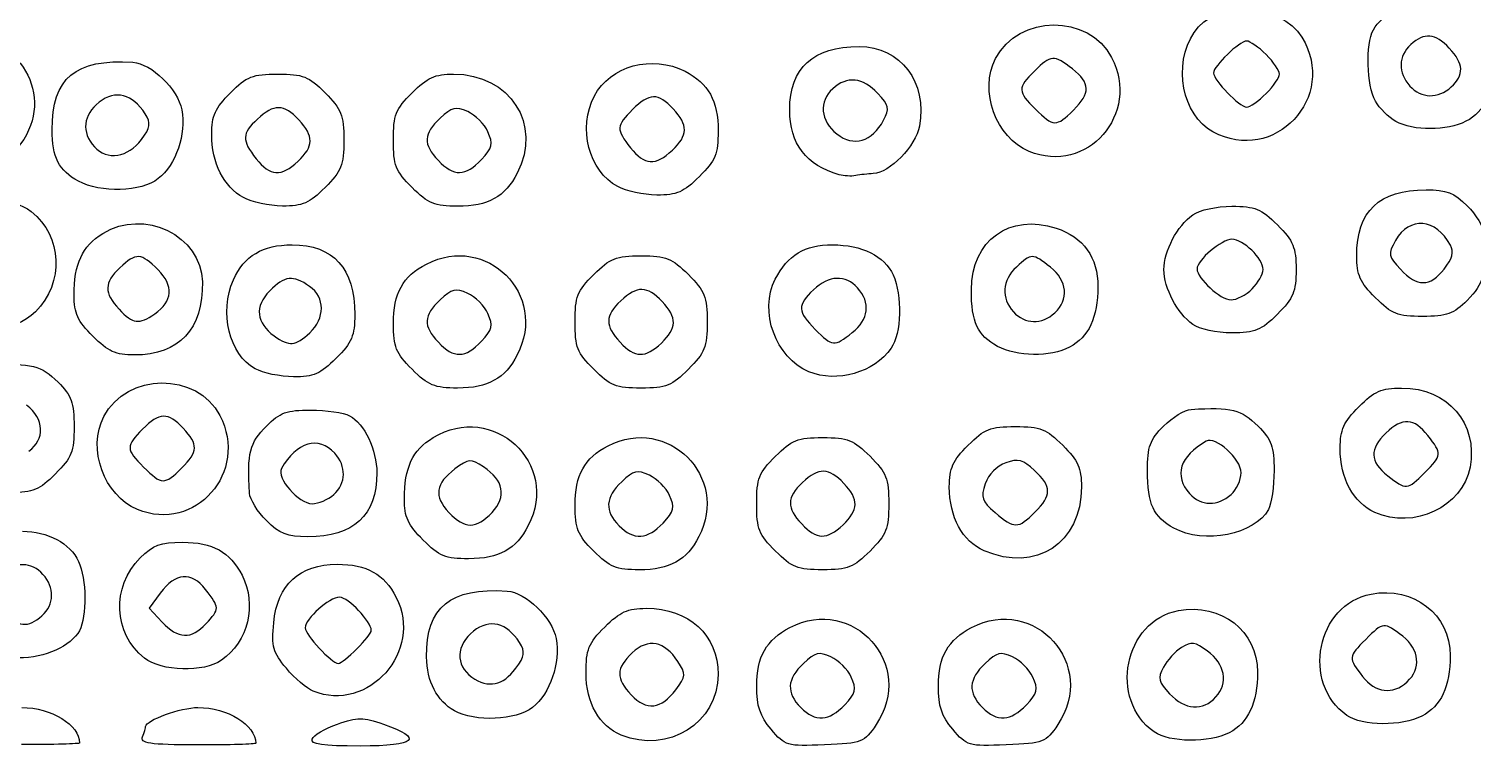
# Model space of a CAD drawing. Extents: x -1 to 2559, y 1 to 1442.
# Drawn here: x 470.5 to 820.1, y 0.7 to 176.3 of the extents above; entities that cross this region are included whole.
import ezdxf

# ---------------------------------------------------------------- set-up
doc = ezdxf.new("R2010")
doc.units = 0
doc.layers.get('0').update_dxf_attribs({"linetype": 'CONTINUOUS'})
doc.layers.add('IMAGE', color=7, linetype='CONTINUOUS')

# ---------------------------------------------------------------- blocks, each defined once
blk = doc.blocks.new('wave')
at = {"layer": 'IMAGE', "color": 7}
for points in [[(-132.71, -1449.34), (-132.71, -1449.34)], [(-87.88, -1447.74), (-87.88, -1447.74)], [(-179.38, -1453.34), (-179.38, -1453.34)], [(-225.36, -1455.8), (-225.36, -1455.8)], [(-405.11, -1460.46), (-405.11, -1460.46)], [(-145.59, -1458.61), (-145.59, -1458.61)], [(-276.52, -1463.05), (-276.52, -1463.05)], [(-190.1, -1463.34), (-190.1, -1463.34)], [(-367.19, -1465.72), (-367.19, -1465.72)], [(-322.78, -1465.3), (-322.78, -1465.3)], [(-420.4, -1470.54), (-420.4, -1470.54)], [(-236.1, -1468.99), (-236.1, -1468.99)], [(-380.42, -1474.53), (-380.42, -1474.53)], [(-339.57, -1472.08), (-339.57, -1472.08)], [(-289.75, -1471.86), (-289.75, -1471.86)], [(-136.1, -1496.62), (-136.1, -1496.62)], [(-106.24, -1498.75), (-106.24, -1498.75)], [(-401.9, -1502.66), (-401.9, -1502.66)], [(-183.88, -1502.41), (-183.88, -1502.41)], [(-150.48, -1505.2), (-150.48, -1505.2)], [(-416.9, -1508.08), (-416.9, -1508.08)], [(-364.35, -1507.23), (-364.35, -1507.23)], [(-322.78, -1509.3), (-322.78, -1509.3)], [(-279.19, -1509.72), (-279.19, -1509.72)], [(-232.95, -1507.19), (-232.95, -1507.19)], [(-197.74, -1510.54), (-197.74, -1510.54)], [(-377.59, -1515.95), (-377.59, -1515.95)], [(-339.57, -1516.08), (-339.57, -1516.08)], [(-295.57, -1516.08), (-295.57, -1516.08)], [(-243.44, -1516.68), (-243.44, -1516.68)], [(-395.38, -1540.01), (-395.38, -1540.01)], [(-94.29, -1541.1), (-94.29, -1541.1)], [(-358.54, -1546.41), (-358.54, -1546.41)], [(-141.21, -1546.41), (-141.21, -1546.41)], [(-406.1, -1550.01), (-406.1, -1550.01)], [(-106.35, -1550.73), (-106.35, -1550.73)], [(-374.87, -1552.72), (-374.87, -1552.72)], [(-278.78, -1553.3), (-278.78, -1553.3)], [(-235.19, -1553.72), (-235.19, -1553.72)], [(-155.07, -1554.54), (-155.07, -1554.54)], [(-336.9, -1557.42), (-336.9, -1557.42)], [(-295.57, -1560.08), (-295.57, -1560.08)], [(-251.57, -1560.08), (-251.57, -1560.08)], [(-201.02, -1560), (-201.02, -1560)], [(-429.21, -1575.74), (-429.21, -1575.74)], [(-389.49, -1577.7), (-389.49, -1577.7)], [(-404.41, -1585.99), (-404.41, -1585.99)], [(-352.95, -1583.77), (-352.95, -1583.77)], [(-314.45, -1588.46), (-314.45, -1588.46)], [(-363.55, -1593.99), (-363.55, -1593.99)], [(-275.7, -1593.69), (-275.7, -1593.69)], [(-98.54, -1591.74), (-98.54, -1591.74)], [(-234.78, -1597.3), (-234.78, -1597.3)], [(-190.78, -1597.3), (-190.78, -1597.3)], [(-144.87, -1595.39), (-144.87, -1595.39)], [(-329.29, -1598.76), (-329.29, -1598.76)], [(-113.15, -1599.87), (-113.15, -1599.87)], [(-159.81, -1603.87), (-159.81, -1603.87)], [(-404.85, -1605.02), (-404.85, -1605.02)], [(-363.78, -1605.62), (-363.78, -1605.62)], [(-288.92, -1604.64), (-288.92, -1604.64)]]:
    blk.add_lwpolyline(points, close=True, dxfattribs=at)
for points in [[(-101.29, -1456.09), (-101.29, -1456.09)], [(-89.56, -1491.81), (-89.56, -1491.81)], [(-320.21, -1550.73), (-320.21, -1550.73)], [(-188.71, -1550.68), (-188.71, -1550.68)], [(-400.55, -1570.27), (-403.27, -1573.92), (-400.12, -1577.27)], [(-252.61, -1603.24), (-252.61, -1603.24)], [(-208.61, -1603.24), (-208.61, -1603.24)]]:
    blk.add_lwpolyline(points, dxfattribs=at)
for points in [[(-150.17, -1434.53), (-145.02, -1426.68), (-129.11, -1427.38), (-124.04, -1435.69)], [(-106.73, -1433.88), (-104.73, -1430.13), (-98.37, -1427.28), (-92.04, -1427.28)], [(-198.23, -1440.86), (-192.7, -1430.16), (-175.6, -1429.99), (-170.13, -1440.57)], [(-447.29, -1436.23), (-432.41, -1436.23), (-425.59, -1452.97), (-436.16, -1463.55)], [(-145.59, -1458.61), (-153.02, -1454.58), (-155.33, -1442.4), (-150.17, -1434.53)], [(-124.04, -1435.69), (-115.22, -1450.16), (-130.75, -1466.68), (-145.59, -1458.61)], [(-137.44, -1436.62), (-139.19, -1436.62), (-145.44, -1442.67), (-145.44, -1444.36)], [(-132.71, -1439.89), (-134.51, -1438.09), (-136.64, -1436.62), (-137.44, -1436.62)], [(-106.24, -1451.14), (-108.36, -1447.31), (-108.64, -1437.45), (-106.73, -1433.88)], [(-88.34, -1438.37), (-91.76, -1434.72), (-94.34, -1434.48), (-97.67, -1437.49)], [(-295.41, -1449.91), (-291.65, -1442.63), (-281.38, -1439.84), (-273.45, -1443.94)], [(-248.1, -1453.28), (-248.1, -1443.11), (-242.44, -1437.95), (-231.27, -1437.95)], [(-231.27, -1437.95), (-221.25, -1437.95), (-214.68, -1446.62), (-216.67, -1457.21)], [(-179.62, -1443.38), (-184.08, -1439.87), (-184.85, -1439.91), (-188.83, -1443.89)], [(-129.44, -1444.62), (-129.44, -1443.82), (-130.91, -1441.69), (-132.71, -1439.89)], [(-97.67, -1437.49), (-100.7, -1440.23), (-100.79, -1444.31), (-97.9, -1447.51)], [(-87.88, -1447.74), (-84.66, -1444.84), (-84.8, -1442.14), (-88.34, -1438.37)], [(-426.77, -1458.12), (-426.77, -1445.56), (-421.15, -1440.86), (-407.21, -1441.76)], [(-407.21, -1441.76), (-402.65, -1442.06), (-396.3, -1448.23), (-395.35, -1453.28)], [(-190.1, -1463.34), (-198.21, -1459.99), (-202.29, -1448.7), (-198.23, -1440.86)], [(-170.13, -1440.57), (-163.04, -1454.28), (-176.08, -1469.14), (-190.1, -1463.34)], [(-179.38, -1453.34), (-175.19, -1449.16), (-175.25, -1446.82), (-179.62, -1443.38)], [(-77.44, -1441.75), (-77.44, -1448.85), (-79.77, -1453.71), (-84.3, -1456.05)], [(-383.57, -1449.15), (-379.58, -1445.16), (-378.21, -1444.62), (-372.1, -1444.62)], [(-372.1, -1444.62), (-366, -1444.62), (-364.63, -1445.16), (-360.64, -1449.15)], [(-339.57, -1449.15), (-335.87, -1445.45), (-334.02, -1444.62), (-329.5, -1444.62)], [(-329.5, -1444.62), (-315.85, -1444.62), (-308.01, -1456.83), (-314.1, -1468.6)], [(-273.45, -1443.94), (-267.73, -1446.9), (-265.44, -1451.04), (-265.44, -1458.38)], [(-226.77, -1449.28), (-230.4, -1445.42), (-234.21, -1445.03), (-237.67, -1448.16)], [(-188.83, -1443.89), (-192.94, -1447.99), (-192.92, -1448.77), (-188.59, -1453.1)], [(-145.44, -1444.36), (-145.44, -1446.12), (-139.14, -1452.62), (-137.44, -1452.62)], [(-132.71, -1449.34), (-130.91, -1447.54), (-129.44, -1445.42), (-129.44, -1444.62)], [(-404.24, -1454.23), (-407.24, -1449.42), (-411.44, -1448.37), (-415.35, -1451.45)], [(-388.1, -1459.22), (-388.1, -1454.7), (-387.27, -1452.85), (-383.57, -1449.15)], [(-360.64, -1449.15), (-356.64, -1453.14), (-356.1, -1454.51), (-356.1, -1460.62)], [(-344.1, -1460.62), (-344.1, -1454.51), (-343.56, -1453.14), (-339.57, -1449.15)], [(-289.75, -1471.86), (-296.82, -1468.03), (-299.47, -1457.75), (-295.41, -1449.91)], [(-276.34, -1453.04), (-280.02, -1449.11), (-282.09, -1449.15), (-286.16, -1453.22)], [(-237.67, -1448.16), (-241.11, -1451.27), (-240.69, -1455.96), (-236.68, -1459.12)], [(-225.36, -1455.8), (-223.85, -1452.98), (-224.01, -1452.22), (-226.77, -1449.28)], [(-137.44, -1452.62), (-136.64, -1452.62), (-134.51, -1451.14), (-132.71, -1449.34)], [(-97.9, -1447.51), (-95.15, -1450.54), (-91.07, -1450.64), (-87.88, -1447.74)], [(-415.35, -1451.45), (-419.3, -1454.56), (-419.74, -1458.66), (-416.51, -1462.24)], [(-405.11, -1460.46), (-402.9, -1457.5), (-402.78, -1456.57), (-404.24, -1454.23)], [(-395.35, -1453.28), (-394.24, -1459.17), (-396.77, -1466.57), (-401.05, -1469.93)], [(-367, -1455.7), (-370.62, -1451.85), (-373.07, -1451.81), (-377.02, -1455.51)], [(-326.1, -1453.71), (-329, -1452.39), (-329.92, -1452.61), (-332.78, -1455.29)], [(-321.2, -1458.61), (-322.04, -1456.76), (-324.25, -1454.55), (-326.1, -1453.71)], [(-286.16, -1453.22), (-290.14, -1457.2), (-290.19, -1457.97), (-286.67, -1462.44)], [(-276.52, -1463.05), (-272.68, -1459.44), (-272.63, -1456.98), (-276.34, -1453.04)], [(-236.1, -1468.99), (-244.12, -1466.7), (-248.1, -1461.49), (-248.1, -1453.28)], [(-188.59, -1453.1), (-184.26, -1457.43), (-183.48, -1457.45), (-179.38, -1453.34)], [(-101.29, -1456.09), (-103.04, -1455.12), (-105.27, -1452.89), (-106.24, -1451.14)], [(-377.02, -1455.51), (-380.81, -1459.08), (-380.87, -1460.62), (-377.34, -1465.1)], [(-367.19, -1465.72), (-363.34, -1462.1), (-363.3, -1459.65), (-367, -1455.7)], [(-332.78, -1455.29), (-336.86, -1459.13), (-336.96, -1461.53), (-333.2, -1465.53)], [(-236.68, -1459.12), (-232.62, -1462.31), (-228.14, -1461), (-225.36, -1455.8)], [(-216.67, -1457.21), (-217.57, -1462.03), (-223.91, -1468.54), (-227.87, -1468.72)], [(-84.3, -1456.05), (-88.86, -1458.41), (-97.07, -1458.43), (-101.29, -1456.09)], [(-420.4, -1470.54), (-425.1, -1467.99), (-426.77, -1464.73), (-426.77, -1458.12)], [(-416.51, -1462.24), (-413.47, -1465.6), (-408.33, -1464.79), (-405.11, -1460.46)], [(-380.42, -1474.53), (-385.18, -1471.95), (-388.1, -1466.12), (-388.1, -1459.22)], [(-356.1, -1460.62), (-356.1, -1466.72), (-356.64, -1468.09), (-360.64, -1472.08)], [(-339.57, -1472.08), (-343.56, -1468.09), (-344.1, -1466.72), (-344.1, -1460.62)], [(-322.78, -1465.3), (-320.09, -1462.43), (-319.88, -1461.51), (-321.2, -1458.61)], [(-265.44, -1458.38), (-265.44, -1464), (-266.05, -1465.5), (-269.97, -1469.42)], [(-286.67, -1462.44), (-283.31, -1466.71), (-280.59, -1466.87), (-276.52, -1463.05)], [(-377.34, -1465.1), (-373.98, -1469.37), (-371.26, -1469.54), (-367.19, -1465.72)], [(-333.2, -1465.53), (-329.48, -1469.49), (-326.67, -1469.43), (-322.78, -1465.3)], [(-401.05, -1469.93), (-405.16, -1473.17), (-414.99, -1473.48), (-420.4, -1470.54)], [(-314.1, -1468.6), (-317.05, -1474.32), (-321.19, -1476.62), (-328.53, -1476.62)], [(-269.97, -1469.42), (-273.77, -1473.21), (-275.45, -1473.94), (-280.3, -1473.9)], [(-232.1, -1469.19), (-233.2, -1469.4), (-235, -1469.31), (-236.1, -1468.99)], [(-227.87, -1468.72), (-229.1, -1468.77), (-231, -1468.99), (-232.1, -1469.19)], [(-370.97, -1476.56), (-374.16, -1476.53), (-378.41, -1475.62), (-380.42, -1474.53)], [(-360.64, -1472.08), (-364.43, -1475.88), (-366.11, -1476.61), (-370.97, -1476.56)], [(-328.53, -1476.62), (-334.15, -1476.62), (-335.65, -1476), (-339.57, -1472.08)], [(-280.3, -1473.9), (-283.49, -1473.87), (-287.75, -1472.95), (-289.75, -1471.86)], [(-110.77, -1488.68), (-110.77, -1477.76), (-105.38, -1472.62), (-93.94, -1472.62)], [(-93.94, -1472.62), (-89.04, -1472.62), (-87.16, -1473.35), (-84, -1476.51)], [(-441.72, -1475.28), (-437.19, -1475.28), (-434.09, -1476.1), (-431.8, -1477.9)], [(-431.8, -1477.9), (-424.25, -1483.84), (-423.77, -1495.15), (-430.77, -1502.15)], [(-414.47, -1483.21), (-404.52, -1476.97), (-390.62, -1483.71), (-390.37, -1494.89)], [(-204.1, -1496.81), (-204.1, -1484.92), (-194.81, -1478.19), (-183.54, -1481.91)], [(-157.44, -1491.95), (-157.44, -1487.44), (-154.23, -1481.32), (-150.48, -1478.7)], [(-150.48, -1478.7), (-148.77, -1477.5), (-144.74, -1476.62), (-141.01, -1476.62)], [(-141.01, -1476.62), (-135.39, -1476.62), (-133.89, -1477.23), (-129.97, -1481.15)], [(-84, -1476.51), (-81.86, -1478.66), (-80.03, -1481.66), (-79.94, -1483.18)], [(-183.54, -1481.91), (-176.95, -1484.09), (-173.44, -1489.01), (-173.44, -1496.07)], [(-129.97, -1481.15), (-126.1, -1485.02), (-125.44, -1486.6), (-125.44, -1491.95)], [(-88.06, -1486.03), (-91.52, -1479.57), (-98.07, -1479), (-101.36, -1484.88)], [(-421.44, -1498.17), (-421.44, -1490.54), (-419.49, -1486.36), (-414.47, -1483.21)], [(-336.09, -1490.61), (-321.53, -1483.08), (-306.57, -1498.04), (-314.1, -1512.6)], [(-141.02, -1484.62), (-143.51, -1484.62), (-149.44, -1489.65), (-149.44, -1491.76)], [(-133.44, -1491.95), (-133.44, -1489.25), (-138.23, -1484.62), (-141.02, -1484.62)], [(-101.36, -1484.88), (-103.24, -1488.24), (-103.17, -1488.69), (-100.17, -1491.88)], [(-79.94, -1483.18), (-79.35, -1492.96), (-79.95, -1495.33), (-84, -1499.39)], [(-401.09, -1491.99), (-405.21, -1487.87), (-406.41, -1487.81), (-410.35, -1491.51)], [(-382.85, -1494.45), (-380.24, -1488.63), (-375.76, -1485.95), (-368.64, -1485.95)], [(-368.64, -1485.95), (-358.59, -1485.95), (-353.44, -1491.67), (-353.44, -1502.81)], [(-295.57, -1493.15), (-291.58, -1489.16), (-290.21, -1488.62), (-284.1, -1488.62)], [(-284.1, -1488.62), (-278, -1488.62), (-276.63, -1489.16), (-272.64, -1493.15)], [(-251.59, -1494.25), (-248.58, -1488.43), (-244.44, -1485.95), (-237.74, -1485.95)], [(-237.74, -1485.95), (-230.59, -1485.95), (-225.12, -1488.66), (-223.03, -1493.25)], [(-184.95, -1491.38), (-189.28, -1487.97), (-189.57, -1487.97), (-193.19, -1491.33)], [(-106.24, -1498.75), (-109.94, -1495.05), (-110.77, -1493.2), (-110.77, -1488.68)], [(-89.56, -1491.81), (-87.59, -1489.3), (-87.17, -1487.69), (-88.06, -1486.03)], [(-410.35, -1491.51), (-414.2, -1495.13), (-414.24, -1497.59), (-410.54, -1501.53)], [(-401.9, -1502.66), (-397.53, -1499.59), (-397.24, -1495.84), (-401.09, -1491.99)], [(-344.1, -1505.05), (-344.1, -1497.7), (-341.81, -1493.57), (-336.09, -1490.61)], [(-193.19, -1491.33), (-196.66, -1494.57), (-196.94, -1498.82), (-193.9, -1502.18)], [(-183.88, -1502.41), (-180.4, -1499.26), (-180.85, -1494.6), (-184.95, -1491.38)], [(-150.48, -1505.2), (-154.23, -1502.58), (-157.44, -1496.46), (-157.44, -1491.95)], [(-149.44, -1491.76), (-149.44, -1494.09), (-143.75, -1499.28), (-141.2, -1499.28)], [(-136.1, -1496.62), (-134.64, -1495.15), (-133.44, -1493.05), (-133.44, -1491.95)], [(-125.44, -1491.95), (-125.44, -1497.3), (-126.1, -1498.88), (-129.97, -1502.75)], [(-100.17, -1491.88), (-96.1, -1496.21), (-93.01, -1496.19), (-89.56, -1491.81)], [(-390.37, -1494.89), (-390.12, -1506.32), (-395.97, -1512.62), (-406.84, -1512.62)], [(-377.59, -1515.95), (-383.84, -1512.55), (-386.35, -1502.28), (-382.85, -1494.45)], [(-364.4, -1496.02), (-368.45, -1493.19), (-370.35, -1493.41), (-374.08, -1497.14)], [(-364.35, -1507.23), (-360.59, -1503.73), (-360.61, -1498.68), (-364.4, -1496.02)], [(-300.1, -1504.62), (-300.1, -1498.51), (-299.56, -1497.14), (-295.57, -1493.15)], [(-279, -1499.7), (-282.62, -1495.85), (-285.07, -1495.81), (-289.02, -1499.51)], [(-272.64, -1493.15), (-268.64, -1497.14), (-268.1, -1498.51), (-268.1, -1504.62)], [(-243.44, -1516.68), (-251.51, -1513.34), (-255.62, -1502.04), (-251.59, -1494.25)], [(-231.64, -1496.39), (-234.59, -1493.14), (-238.58, -1493.31), (-242.35, -1496.85)], [(-223.03, -1493.25), (-220.79, -1498.16), (-221.05, -1507.47), (-223.52, -1510.99)], [(-173.44, -1496.07), (-173.44, -1503.5), (-175.7, -1508.34), (-180.3, -1510.72)], [(-416.9, -1508.08), (-420.56, -1504.43), (-421.44, -1502.51), (-421.44, -1498.17)], [(-374.08, -1497.14), (-377.76, -1500.81), (-377.34, -1504.93), (-372.97, -1507.99)], [(-332.78, -1499.29), (-336.86, -1503.13), (-336.96, -1505.53), (-333.2, -1509.53)], [(-326.1, -1497.71), (-329, -1496.39), (-329.92, -1496.61), (-332.78, -1499.29)], [(-321.2, -1502.61), (-322.04, -1500.76), (-324.25, -1498.55), (-326.1, -1497.71)], [(-289.02, -1499.51), (-292.86, -1503.13), (-292.91, -1505.59), (-289.2, -1509.53)], [(-279.19, -1509.72), (-275.34, -1506.1), (-275.3, -1503.65), (-279, -1499.7)], [(-242.35, -1496.85), (-246.3, -1500.56), (-246.23, -1502.12), (-241.92, -1506.43)], [(-232.95, -1507.19), (-228.93, -1504.03), (-228.44, -1499.93), (-231.64, -1496.39)], [(-197.74, -1510.54), (-202.63, -1507.88), (-204.1, -1504.71), (-204.1, -1496.81)], [(-141.2, -1499.28), (-139.87, -1499.28), (-137.57, -1498.08), (-136.1, -1496.62)], [(-94.8, -1503.28), (-100.87, -1503.28), (-102.25, -1502.74), (-106.24, -1498.75)], [(-84, -1499.39), (-87.3, -1502.69), (-88.95, -1503.28), (-94.8, -1503.28)], [(-430.77, -1502.15), (-436.02, -1507.4), (-445.96, -1507.58), (-451.96, -1502.54)], [(-410.54, -1501.53), (-407.15, -1505.13), (-405.71, -1505.32), (-401.9, -1502.66)], [(-353.44, -1502.81), (-353.44, -1507.94), (-354.14, -1509.59), (-357.97, -1513.42)], [(-322.78, -1509.3), (-320.09, -1506.43), (-319.88, -1505.51), (-321.2, -1502.61)], [(-193.9, -1502.18), (-191.15, -1505.21), (-187.07, -1505.3), (-183.88, -1502.41)], [(-129.97, -1502.75), (-133.89, -1506.67), (-135.39, -1507.28), (-141.01, -1507.28)], [(-339.57, -1516.08), (-343.49, -1512.17), (-344.1, -1510.66), (-344.1, -1505.05)], [(-295.57, -1516.08), (-299.56, -1512.09), (-300.1, -1510.72), (-300.1, -1504.62)], [(-268.1, -1504.62), (-268.1, -1510.72), (-268.64, -1512.09), (-272.64, -1516.08)], [(-241.92, -1506.43), (-237.69, -1510.67), (-237.4, -1510.69), (-232.95, -1507.19)], [(-141.01, -1507.28), (-144.74, -1507.28), (-148.77, -1506.4), (-150.48, -1505.2)], [(-406.84, -1512.62), (-411.35, -1512.62), (-413.2, -1511.78), (-416.9, -1508.08)], [(-372.97, -1507.99), (-369.26, -1510.59), (-367.83, -1510.47), (-364.35, -1507.23)], [(-333.2, -1509.53), (-329.48, -1513.49), (-326.67, -1513.43), (-322.78, -1509.3)], [(-289.2, -1509.53), (-285.59, -1513.38), (-283.13, -1513.42), (-279.19, -1509.72)], [(-357.97, -1513.42), (-361.77, -1517.21), (-363.45, -1517.94), (-368.3, -1517.9)], [(-314.1, -1512.6), (-317.05, -1518.32), (-321.19, -1520.62), (-328.53, -1520.62)], [(-223.52, -1510.99), (-227.64, -1516.87), (-236.71, -1519.46), (-243.44, -1516.68)], [(-180.3, -1510.72), (-185, -1513.15), (-193.08, -1513.06), (-197.74, -1510.54)], [(-441.54, -1515.12), (-431.76, -1514.53), (-429.39, -1515.12), (-425.33, -1519.18)], [(-414.23, -1527.52), (-408.7, -1516.82), (-391.6, -1516.65), (-386.13, -1527.24)], [(-368.3, -1517.9), (-371.49, -1517.87), (-375.67, -1516.99), (-377.59, -1515.95)], [(-328.53, -1520.62), (-334.15, -1520.62), (-335.65, -1520), (-339.57, -1516.08)], [(-284.1, -1520.62), (-290.21, -1520.62), (-291.58, -1520.08), (-295.57, -1516.08)], [(-272.64, -1516.08), (-276.63, -1520.08), (-278, -1520.62), (-284.1, -1520.62)], [(-425.33, -1519.18), (-422.03, -1522.48), (-421.44, -1524.13), (-421.44, -1529.98)], [(-110.24, -1525.15), (-106.47, -1521.38), (-104.73, -1520.62), (-99.9, -1520.62)], [(-99.9, -1520.62), (-88.7, -1520.63), (-81.33, -1529.16), (-83.32, -1539.8)], [(-334.47, -1532.62), (-319.99, -1523.79), (-303.65, -1538.9), (-311.43, -1553.93)], [(-432.4, -1535.87), (-428.39, -1533.07), (-428.63, -1528.11), (-432.93, -1524.73)], [(-406.1, -1550.01), (-414.21, -1546.66), (-418.29, -1535.37), (-414.23, -1527.52)], [(-386.13, -1527.24), (-379.04, -1540.94), (-392.08, -1555.81), (-406.1, -1550.01)], [(-395, -1530.37), (-398.69, -1526.44), (-400.76, -1526.48), (-404.83, -1530.56)], [(-374.87, -1529.85), (-371.58, -1526.55), (-369.92, -1525.95), (-364.12, -1525.95)], [(-364.12, -1525.95), (-360.35, -1525.95), (-356.11, -1526.57), (-354.7, -1527.32)], [(-354.7, -1527.32), (-351.14, -1529.23), (-348.1, -1535.59), (-348.1, -1541.15)], [(-292.09, -1534.61), (-277.64, -1527.14), (-262.62, -1542.15), (-270.1, -1556.6)], [(-157.54, -1529.85), (-155.4, -1527.7), (-152.4, -1525.87), (-150.87, -1525.78)], [(-150.87, -1525.78), (-141.09, -1525.19), (-138.73, -1525.78), (-134.67, -1529.85)], [(-114.77, -1535.22), (-114.77, -1530.7), (-113.94, -1528.85), (-110.24, -1525.15)], [(-421.44, -1529.98), (-421.44, -1536.05), (-421.98, -1537.43), (-425.97, -1541.42)], [(-404.83, -1530.56), (-408.94, -1534.66), (-408.92, -1535.44), (-404.59, -1539.77)], [(-395.38, -1540.01), (-391.35, -1535.99), (-391.29, -1534.32), (-395, -1530.37)], [(-378.94, -1546.05), (-379.53, -1536.27), (-378.93, -1533.91), (-374.87, -1529.85)], [(-204.9, -1534.48), (-200.91, -1530.49), (-199.54, -1529.95), (-193.44, -1529.95)], [(-193.44, -1529.95), (-187.33, -1529.95), (-185.96, -1530.49), (-181.97, -1534.48)], [(-161.44, -1540.6), (-161.44, -1534.8), (-160.84, -1533.14), (-157.54, -1529.85)], [(-134.67, -1529.85), (-131.37, -1533.14), (-130.77, -1534.8), (-130.77, -1540.6)], [(-93.53, -1532.13), (-96.89, -1527.86), (-99.62, -1527.69), (-103.68, -1531.51)], [(-358.31, -1536.39), (-362.18, -1532.11), (-367.58, -1533.68), (-371.22, -1540.13)], [(-341.44, -1547.5), (-341.44, -1539.85), (-339.48, -1535.68), (-334.47, -1532.62)], [(-300.1, -1549.05), (-300.1, -1541.7), (-297.81, -1537.57), (-292.09, -1534.61)], [(-251.57, -1537.15), (-247.58, -1533.16), (-246.21, -1532.62), (-240.1, -1532.62)], [(-240.1, -1532.62), (-234, -1532.62), (-232.63, -1533.16), (-228.64, -1537.15)], [(-209.44, -1544.55), (-209.44, -1540.03), (-208.6, -1538.18), (-204.9, -1534.48)], [(-181.97, -1534.48), (-178.27, -1538.18), (-177.44, -1540.03), (-177.44, -1544.55)], [(-147.26, -1533.5), (-153.62, -1537.09), (-155.12, -1541.88), (-151.23, -1546.18)], [(-138.77, -1541.17), (-138.77, -1537.76), (-144.93, -1532.19), (-147.26, -1533.5)], [(-103.68, -1531.51), (-107.72, -1535.3), (-107.59, -1538.45), (-103.26, -1541.85)], [(-94.29, -1541.1), (-90.05, -1536.87), (-90.03, -1536.58), (-93.53, -1532.13)], [(-358.54, -1546.41), (-355.51, -1543.67), (-355.42, -1539.59), (-358.31, -1536.39)], [(-322.28, -1539.71), (-325.38, -1537.68), (-325.81, -1537.71), (-329.18, -1540.22)], [(-256.1, -1548.62), (-256.1, -1542.51), (-255.56, -1541.14), (-251.57, -1537.15)], [(-228.64, -1537.15), (-224.64, -1541.14), (-224.1, -1542.51), (-224.1, -1548.62)], [(-188.79, -1540.6), (-191.58, -1537.98), (-192.75, -1537.66), (-195.77, -1538.72)], [(-106.35, -1550.73), (-111.59, -1548.37), (-114.77, -1542.51), (-114.77, -1535.22)], [(-425.97, -1541.42), (-429.84, -1545.29), (-431.42, -1545.95), (-436.77, -1545.95)], [(-404.59, -1539.77), (-400.26, -1544.09), (-399.48, -1544.12), (-395.38, -1540.01)], [(-371.22, -1540.13), (-372.48, -1542.37), (-367.01, -1548.62), (-363.78, -1548.62)], [(-348.1, -1541.15), (-348.1, -1551.4), (-353.74, -1556.62), (-364.81, -1556.62)], [(-329.18, -1540.22), (-333.91, -1543.75), (-334.34, -1546.81), (-330.66, -1550.73)], [(-320.21, -1550.73), (-316.6, -1546.89), (-317.34, -1542.94), (-322.28, -1539.71)], [(-282.1, -1541.71), (-285, -1540.39), (-285.92, -1540.61), (-288.78, -1543.29)], [(-235, -1543.7), (-238.62, -1539.85), (-241.07, -1539.81), (-245.02, -1543.51)], [(-195.77, -1538.72), (-197.91, -1539.48), (-199.93, -1541.54), (-200.72, -1543.78)], [(-188.71, -1550.68), (-184.58, -1546.54), (-184.59, -1544.54), (-188.79, -1540.6)], [(-155.07, -1554.54), (-159.99, -1551.87), (-161.44, -1548.71), (-161.44, -1540.6)], [(-141.21, -1546.41), (-139.87, -1545.2), (-138.77, -1542.84), (-138.77, -1541.17)], [(-130.77, -1540.6), (-130.77, -1544.37), (-131.39, -1548.61), (-132.14, -1550.02)], [(-83.32, -1539.8), (-85.11, -1549.36), (-96.95, -1554.98), (-106.35, -1550.73)], [(-103.26, -1541.85), (-98.8, -1545.36), (-98.52, -1545.33), (-94.29, -1541.1)], [(-288.78, -1543.29), (-292.8, -1547.07), (-293, -1550.38), (-289.44, -1553.95)], [(-277.2, -1546.61), (-278.04, -1544.76), (-280.25, -1542.55), (-282.1, -1541.71)], [(-245.02, -1543.51), (-248.86, -1547.13), (-248.91, -1549.59), (-245.2, -1553.53)], [(-235.19, -1553.72), (-231.34, -1550.1), (-231.3, -1547.65), (-235, -1543.7)], [(-201.02, -1560), (-206.24, -1557.72), (-209.44, -1551.87), (-209.44, -1544.55)], [(-200.72, -1543.78), (-201.89, -1547.1), (-201.6, -1547.95), (-198.34, -1550.75)], [(-177.44, -1544.55), (-177.44, -1558.2), (-188.5, -1565.44), (-201.02, -1560)], [(-374.87, -1552.72), (-377.02, -1550.57), (-378.85, -1547.57), (-378.94, -1546.05)], [(-363.78, -1548.62), (-362.24, -1548.62), (-359.88, -1547.62), (-358.54, -1546.41)], [(-336.9, -1557.42), (-340.56, -1553.76), (-341.44, -1551.84), (-341.44, -1547.5)], [(-278.78, -1553.3), (-276.09, -1550.43), (-275.88, -1549.51), (-277.2, -1546.61)], [(-251.57, -1560.08), (-255.56, -1556.09), (-256.1, -1554.72), (-256.1, -1548.62)], [(-224.1, -1548.62), (-224.1, -1554.72), (-224.64, -1556.09), (-228.64, -1560.08)], [(-151.23, -1546.18), (-148.49, -1549.21), (-144.41, -1549.3), (-141.21, -1546.41)], [(-330.66, -1550.73), (-326.84, -1554.8), (-324.03, -1554.8), (-320.21, -1550.73)], [(-295.57, -1560.08), (-299.49, -1556.17), (-300.1, -1554.66), (-300.1, -1549.05)], [(-198.34, -1550.75), (-193.7, -1554.74), (-192.77, -1554.74), (-188.71, -1550.68)], [(-132.14, -1550.02), (-135.39, -1556.09), (-147.74, -1558.52), (-155.07, -1554.54)], [(-433.97, -1555.28), (-427.85, -1555.28), (-422.34, -1558.23), (-420.36, -1562.58)], [(-364.81, -1556.62), (-369.85, -1556.62), (-371.69, -1555.9), (-374.87, -1552.72)], [(-311.43, -1553.93), (-314.39, -1559.65), (-318.52, -1561.95), (-325.87, -1561.95)], [(-289.44, -1553.95), (-285.87, -1557.51), (-282.55, -1557.31), (-278.78, -1553.3)], [(-245.2, -1553.53), (-241.59, -1557.38), (-239.13, -1557.42), (-235.19, -1553.72)], [(-405.44, -1561.75), (-402.31, -1558.62), (-400.51, -1557.95), (-395.17, -1557.95)], [(-395.17, -1557.95), (-387.86, -1557.95), (-383.72, -1560.25), (-380.76, -1565.96)], [(-325.87, -1561.95), (-331.48, -1561.95), (-332.99, -1561.33), (-336.9, -1557.42)], [(-270.1, -1556.6), (-273.05, -1562.32), (-277.19, -1564.62), (-284.53, -1564.62)], [(-428.98, -1565.72), (-431.72, -1562.69), (-435.8, -1562.59), (-439, -1565.49)], [(-420.36, -1562.58), (-418.41, -1566.87), (-418.29, -1575.89), (-420.14, -1579.36)], [(-404.41, -1585.99), (-411.96, -1580.06), (-412.44, -1568.75), (-405.44, -1561.75)], [(-284.53, -1564.62), (-290.15, -1564.62), (-291.65, -1564), (-295.57, -1560.08)], [(-240.1, -1564.62), (-246.21, -1564.62), (-247.58, -1564.08), (-251.57, -1560.08)], [(-228.64, -1560.08), (-232.63, -1564.08), (-234, -1564.62), (-240.1, -1564.62)], [(-429.21, -1575.74), (-426.18, -1573), (-426.08, -1568.92), (-428.98, -1565.72)], [(-389.59, -1569.39), (-393.06, -1564.98), (-396.84, -1565.28), (-400.55, -1570.27)], [(-380.76, -1565.96), (-377.1, -1573.04), (-379.27, -1582.01), (-385.73, -1586.53)], [(-373.08, -1577.42), (-372.2, -1568.24), (-366.81, -1563.28), (-357.71, -1563.28)], [(-357.71, -1563.28), (-350.53, -1563.28), (-346.36, -1565.62), (-343.43, -1571.3)], [(-389.49, -1577.7), (-386.12, -1574.08), (-386.12, -1573.8), (-389.59, -1569.39)], [(-336.06, -1585.7), (-336.17, -1573.64), (-330.33, -1568.87), (-316.54, -1569.76)], [(-107.29, -1570.5), (-96.95, -1568.56), (-88.1, -1575.43), (-88.1, -1585.4)], [(-357.11, -1571.28), (-359.67, -1571.28), (-365.44, -1576.4), (-365.44, -1578.67)], [(-343.43, -1571.3), (-336.73, -1584.25), (-350.17, -1599.4), (-363.55, -1593.99)], [(-349.44, -1579.28), (-349.44, -1577.17), (-355.09, -1571.28), (-357.11, -1571.28)], [(-316.54, -1569.76), (-311.99, -1570.06), (-305.63, -1576.23), (-304.68, -1581.28)], [(-248.09, -1578.61), (-232.68, -1570.64), (-217.47, -1587.69), (-227.15, -1602.09)], [(-204.09, -1578.61), (-188.68, -1570.64), (-173.47, -1587.69), (-183.15, -1602.09)], [(-153.96, -1574.5), (-143.61, -1572.56), (-134.77, -1579.43), (-134.77, -1589.4)], [(-113.15, -1599.87), (-124.26, -1592.09), (-120.44, -1572.97), (-107.29, -1570.5)], [(-438.54, -1574.86), (-435.11, -1578.51), (-432.54, -1578.76), (-429.21, -1575.74)], [(-313.57, -1582.23), (-316.57, -1577.42), (-320.77, -1576.37), (-324.68, -1579.45)], [(-292.9, -1578.48), (-289.2, -1574.78), (-287.35, -1573.95), (-282.84, -1573.95)], [(-282.84, -1573.95), (-272.49, -1573.95), (-265.44, -1580.43), (-265.44, -1589.95)], [(-159.81, -1603.87), (-170.92, -1596.09), (-167.11, -1576.97), (-153.96, -1574.5)], [(-420.14, -1579.36), (-422.15, -1583.1), (-428.5, -1585.95), (-434.84, -1585.95)], [(-400.12, -1577.27), (-396.25, -1581.39), (-393.05, -1581.52), (-389.49, -1577.7)], [(-370.02, -1588.47), (-373.26, -1584.62), (-373.64, -1583.25), (-373.08, -1577.42)], [(-365.44, -1578.67), (-365.44, -1580.38), (-359.03, -1587.28), (-357.44, -1587.28)], [(-352.95, -1583.77), (-351.02, -1581.83), (-349.44, -1579.81), (-349.44, -1579.28)], [(-324.68, -1579.45), (-328.93, -1582.79), (-329.12, -1587.75), (-325.1, -1590.58)], [(-297.44, -1589.63), (-297.44, -1583.88), (-296.84, -1582.42), (-292.9, -1578.48)], [(-256.1, -1592.81), (-256.1, -1585.71), (-253.74, -1581.53), (-248.09, -1578.61)], [(-212.1, -1592.81), (-212.1, -1585.71), (-209.74, -1581.53), (-204.09, -1578.61)], [(-99.62, -1580.71), (-104.07, -1577.21), (-104.36, -1577.23), (-108.59, -1581.46)], [(-314.45, -1588.46), (-312.24, -1585.5), (-312.11, -1584.57), (-313.57, -1582.23)], [(-304.68, -1581.28), (-303.58, -1587.17), (-306.11, -1594.57), (-310.38, -1597.93)], [(-275.2, -1586.79), (-278.43, -1581.86), (-282.38, -1581.11), (-286.22, -1584.72)], [(-153.17, -1583.43), (-154.7, -1584.38), (-156.68, -1586.54), (-157.58, -1588.22)], [(-146.92, -1584.29), (-149.9, -1582.08), (-150.81, -1581.95), (-153.17, -1583.43)], [(-108.59, -1581.46), (-112.82, -1585.7), (-112.84, -1585.98), (-109.34, -1590.44)], [(-98.54, -1591.74), (-95.07, -1588.6), (-95.52, -1583.94), (-99.62, -1580.71)], [(-385.73, -1586.53), (-390, -1589.53), (-400.29, -1589.23), (-404.41, -1585.99)], [(-357.44, -1587.28), (-356.9, -1587.28), (-354.89, -1585.7), (-352.95, -1583.77)], [(-329.29, -1598.76), (-333.55, -1596.39), (-336, -1591.67), (-336.06, -1585.7)], [(-286.22, -1584.72), (-290.21, -1588.47), (-290.27, -1590.89), (-286.49, -1594.92)], [(-275.7, -1593.69), (-273.2, -1590.33), (-273.17, -1589.89), (-275.2, -1586.79)], [(-238.1, -1585.71), (-241, -1584.39), (-241.92, -1584.61), (-244.78, -1587.3)], [(-233.2, -1590.61), (-234.04, -1588.76), (-236.25, -1586.56), (-238.1, -1585.71)], [(-194.1, -1585.71), (-197, -1584.39), (-197.92, -1584.61), (-200.78, -1587.3)], [(-189.2, -1590.61), (-190.04, -1588.76), (-192.25, -1586.56), (-194.1, -1585.71)], [(-144.87, -1595.39), (-141.8, -1592), (-142.63, -1587.48), (-146.92, -1584.29)], [(-88.1, -1585.4), (-88.1, -1592.83), (-90.37, -1597.67), (-94.96, -1600.05)], [(-363.55, -1593.99), (-365.07, -1593.37), (-367.99, -1590.89), (-370.02, -1588.47)], [(-325.1, -1590.58), (-321.11, -1593.4), (-317.6, -1592.7), (-314.45, -1588.46)], [(-288.92, -1604.64), (-294.18, -1602.51), (-297.44, -1596.78), (-297.44, -1589.63)], [(-265.44, -1589.95), (-265.44, -1601.67), (-277.54, -1609.24), (-288.92, -1604.64)], [(-244.78, -1587.3), (-248.8, -1591.07), (-249, -1594.39), (-245.44, -1597.95)], [(-234.78, -1597.3), (-232.09, -1594.44), (-231.88, -1593.51), (-233.2, -1590.61)], [(-200.78, -1587.3), (-204.8, -1591.07), (-205, -1594.39), (-201.44, -1597.95)], [(-190.78, -1597.3), (-188.09, -1594.44), (-187.88, -1593.51), (-189.2, -1590.61)], [(-157.58, -1588.22), (-159.01, -1590.89), (-158.81, -1591.73), (-156.1, -1594.62)], [(-134.77, -1589.4), (-134.77, -1596.83), (-137.04, -1601.67), (-141.63, -1604.05)], [(-109.34, -1590.44), (-106.18, -1594.45), (-102.08, -1594.95), (-98.54, -1591.74)], [(-286.49, -1594.92), (-282.84, -1598.8), (-279.19, -1598.39), (-275.7, -1593.69)], [(-252.61, -1603.24), (-255.29, -1600.04), (-256.1, -1597.63), (-256.1, -1592.81)], [(-208.61, -1603.24), (-211.29, -1600.04), (-212.1, -1597.63), (-212.1, -1592.81)], [(-245.44, -1597.95), (-241.87, -1601.52), (-238.55, -1601.31), (-234.78, -1597.3)], [(-201.44, -1597.95), (-197.87, -1601.52), (-194.55, -1601.31), (-190.78, -1597.3)], [(-156.1, -1594.62), (-152.36, -1598.6), (-148.04, -1598.89), (-144.87, -1595.39)], [(-434.1, -1597.95), (-427.01, -1597.95), (-420.1, -1602.19), (-420.1, -1606.56)], [(-404.1, -1602.54), (-404.1, -1601.03), (-395.6, -1597.95), (-391.44, -1597.95)], [(-391.44, -1597.95), (-384.3, -1597.95), (-377.44, -1602.2), (-377.44, -1606.61)], [(-357.67, -1601.99), (-352.77, -1600.27), (-351.43, -1600.27), (-346.53, -1601.99)], [(-310.38, -1597.93), (-314.38, -1601.08), (-324.32, -1601.51), (-329.29, -1598.76)], [(-94.96, -1600.05), (-99.83, -1602.56), (-109.44, -1602.47), (-113.15, -1599.87)], [(-404.85, -1605.02), (-404.44, -1603.95), (-404.1, -1602.83), (-404.1, -1602.54)], [(-363.78, -1605.62), (-363.49, -1604.7), (-360.74, -1603.07), (-357.67, -1601.99)], [(-346.53, -1601.99), (-336.61, -1605.48), (-338.5, -1607.29), (-352.1, -1607.29)], [(-239.65, -1607), (-248.8, -1607.38), (-249.22, -1607.26), (-252.61, -1603.24)], [(-227.15, -1602.09), (-230.08, -1606.44), (-230.56, -1606.63), (-239.65, -1607)], [(-195.65, -1607), (-204.8, -1607.38), (-205.22, -1607.26), (-208.61, -1603.24)], [(-183.15, -1602.09), (-186.08, -1606.44), (-186.56, -1606.63), (-195.65, -1607)], [(-141.63, -1604.05), (-146.49, -1606.56), (-156.1, -1606.47), (-159.81, -1603.87)], [(-420.1, -1606.56), (-420.1, -1606.77), (-426.44, -1606.95), (-434.18, -1606.95)], [(-391.52, -1607.01), (-403.33, -1606.98), (-405.48, -1606.66), (-404.85, -1605.02)], [(-377.44, -1606.61), (-377.44, -1606.85), (-383.77, -1607.03), (-391.52, -1607.01)], [(-352.1, -1607.29), (-361.28, -1607.29), (-364.19, -1606.87), (-363.78, -1605.62)]]:
    blk.add_open_spline(points, degree=3, dxfattribs=at)

msp = doc.modelspace()

# ---------------------------------------------------------------- block references
at = {"linetype": 'Continuous'}
msp.add_blockref('wave', (902.91, 1609.95), dxfattribs=at)

doc.saveas('drawing.dxf')
